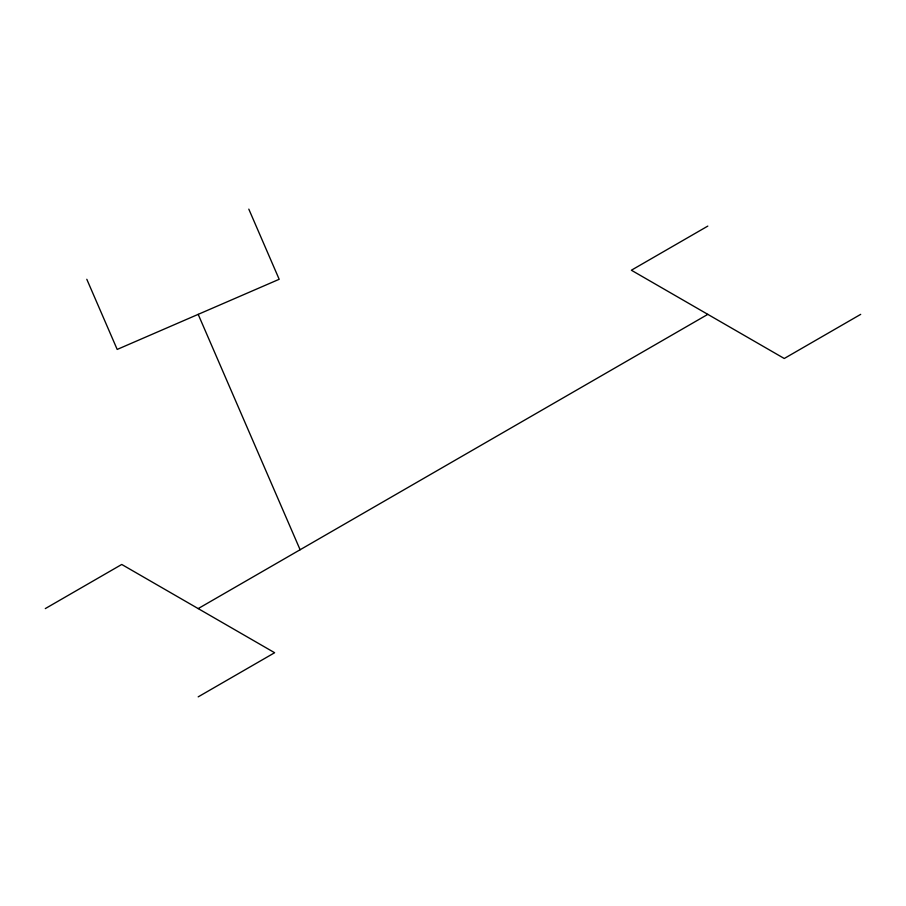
<?xml version="1.0" encoding="UTF-8"?>
<svg xmlns="http://www.w3.org/2000/svg" width="906" height="906" viewBox="0 0 906 906"><rect width="100%" height="100%" fill="white"/><g stroke="black" fill="none" stroke-linecap="round" stroke-linejoin="round"><path stroke-width="1.36" d="M45.3 608.594L121.744 564.461L274.631 652.728L198.188 696.861M707.812 226.092L631.369 270.226L784.256 358.493L860.7 314.359M198.188 608.594L707.812 314.359M248.81 209.139L279.184 279.286L117.191 349.433L86.806 279.286M198.188 314.359L300.113 549.749"/></g></svg>
